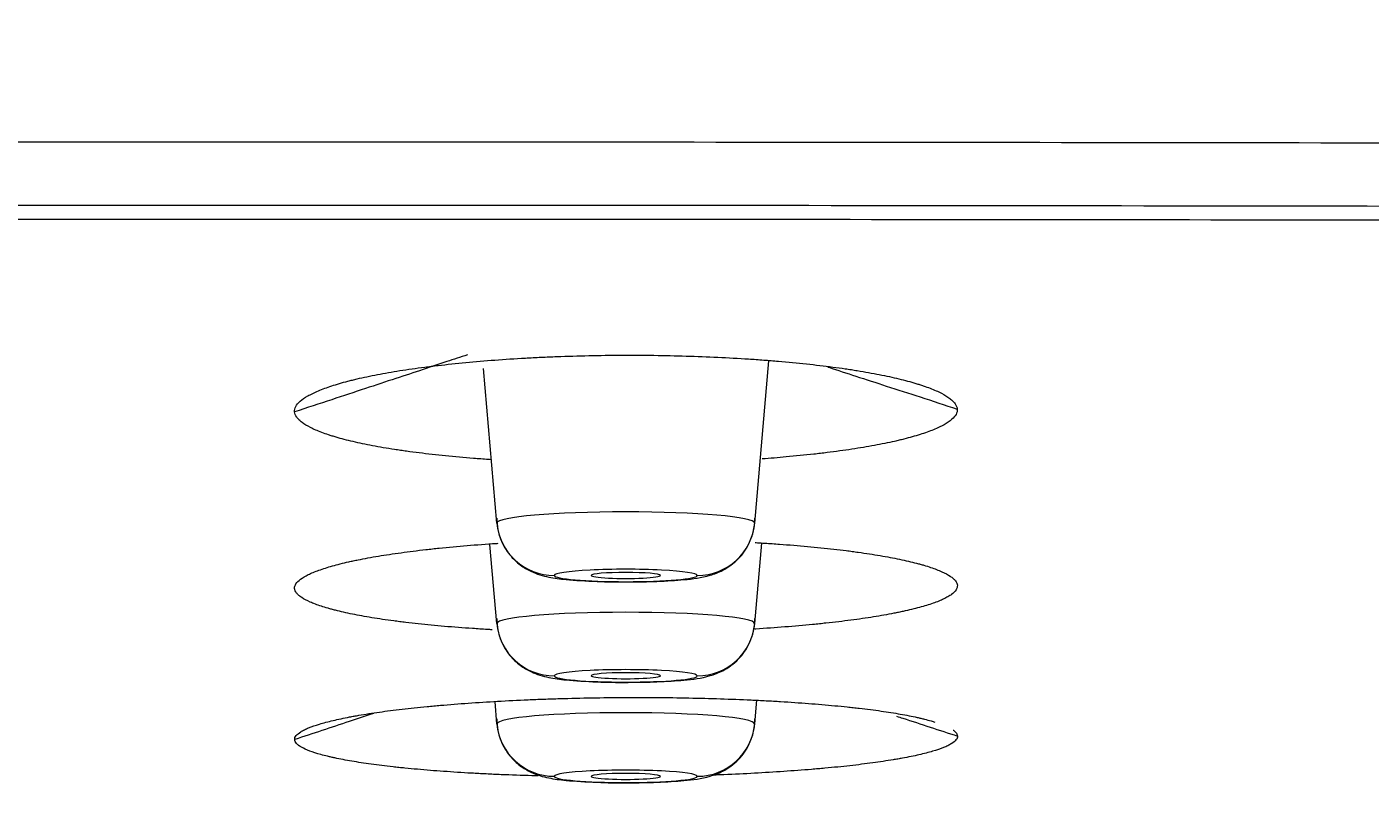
# Model space of a CAD drawing. Header units: millimetres. Extents: x 11618 to 13994, y -5897 to -2537.
# Drawn here: x 12330.93 to 12354.23, y -3601.3 to -3587.91 of the extents above; entities that cross this region are included whole.
import ezdxf

# ---------------------------------------------------------------- set-up
doc = ezdxf.new("R2010")
doc.units = ezdxf.units.MM
doc.layers.add('DIM', color=3, linetype='Continuous', lineweight=13)
doc.styles.get("Standard").update_dxf_attribs({"font": 'arial.ttf'})
doc.dimstyles.get("Standard").update_dxf_attribs({"dimtxt": 0.18, "dimasz": 0.18, "dimexe": 0.18, "dimexo": 0.0625, "dimgap": 0.09, "dimtad": 0, "dimtih": 1, "dimtoh": 1, "dimdec": 1, "dimdsep": 46, "dimtxsty": 'Standard', "dimcen": 0.09, "dimadec": 0, "dimazin": 0, "dimtfac": 1, "dimtdec": 1, "dimtofl": 0, "dimtmove": 0, "dimatfit": 3, "dimfxl": 1, "dimtolj": 1, "dimtzin": 0, "dimarcsym": 0})

# ---------------------------------------------------------------- blocks, each defined once
blk = doc.blocks.new('*D6')
at = {"layer": 'Defpoints', "color": 0, "transparency": 16777216}
for p in [(12196.532, -3594.216), (12466.198, -3594.304), (12466.198, -3664.582)]:
    blk.add_point(p, dxfattribs=at)
at = {"layer": 'DIM', "color": 0, "lineweight": -2, "transparency": 16777216}
for p, q in [((12196.532, -3594.279), (12196.532, -3664.762)), ((12466.198, -3594.366), (12466.198, -3664.762)), ((12214.532, -3664.582), (12448.198, -3664.582)), ((12466.198, -3664.582), (12494.714, -3664.582))]:
    blk.add_line(p, q, dxfattribs=at)
at = {"layer": 'DIM', "color": 0, "transparency": 16777216}
for points in [[(12214.532, -3661.582), (12214.532, -3667.582), (12196.532, -3664.582)], [(12448.198, -3661.582), (12448.198, -3667.582), (12466.198, -3664.582)]]:
    blk.add_solid(points, dxfattribs=at)
at = {"layer": 'DIM', "color": 0, "transparency": 16777216, "insert": (12519.722, -3664.582), "char_height": 18, "attachment_point": 5}
blk.add_mtext('\\A1;270', dxfattribs=at)
blk = doc.blocks.new('*D7')
at = {"layer": 'Defpoints', "color": 0, "transparency": 16777216}
for p in [(12331.318, -3489.71), (12736.437, -5533.88), (12816.946, -5533.88)]:
    blk.add_point(p, dxfattribs=at)
at = {"layer": 'DIM', "color": 0, "lineweight": -2, "transparency": 16777216}
for p, q in [((12331.381, -3489.71), (12817.126, -3489.71)), ((12816.946, -3507.71), (12816.946, -4494.996)), ((12816.946, -5515.88), (12816.946, -4528.595)), ((12736.499, -5533.88), (12817.126, -5533.88))]:
    blk.add_line(p, q, dxfattribs=at)
at = {"layer": 'DIM', "color": 0, "transparency": 16777216}
for points in [[(12813.946, -3507.71), (12819.946, -3507.71), (12816.946, -3489.71)], [(12813.946, -5515.88), (12819.946, -5515.88), (12816.946, -5533.88)]]:
    blk.add_solid(points, dxfattribs=at)
at = {"layer": 'DIM', "color": 3, "transparency": 16777216, "insert": (12816.946, -4511.795), "char_height": 18, "attachment_point": 5}
blk.add_mtext('\\A1;(2280)', dxfattribs=at)

msp = doc.modelspace()

# ---------------------------------------------------------------- linework, layer by layer
at = {"linetype": 'Continuous', "lineweight": 18}
for p, q in [((12343.555, -3596.522), (12343.802, -3593.707)), ((12339.082, -3596.522), (12338.847, -3593.839)), ((12339.082, -3598.265), (12338.962, -3596.894)), ((12343.555, -3598.265), (12343.677, -3596.87)), ((12339.082, -3600.008), (12339.049, -3599.627)), ((12343.555, -3600.008), (12343.591, -3599.597))]:
    msp.add_line(p, q, dxfattribs=at)
at = {"linetype": 'Continuous', "lineweight": 13}
for centre, major_axis, ratio, start_param, end_param in [((12341.318, -3596.522), (-2.236, 0), 0.087156, 3.141593, 6.283185), ((12340.078, -3596.435), (1, 0), 0.996195, 3.228859, 4.712389), ((12342.559, -3596.435), (-1, 0), 0.996195, 1.570796, 3.054326), ((12341.318, -3597.431), (1.24, 0), 0.087156, 0, 3.141593), ((12341.318, -3597.431), (1.24, 0), 0.087156, 3.141593, 6.283185), ((12341.318, -3598.265), (-2.236, 0), 0.087156, 3.141593, 6.283185), ((12340.078, -3598.178), (1, 0), 0.996195, 3.228859, 4.712389), ((12342.559, -3598.178), (-1, 0), 0.996195, 1.570796, 3.054326), ((12341.318, -3599.174), (1.24, 0), 0.087156, 0, 3.141593), ((12341.318, -3599.174), (1.24, 0), 0.087156, 3.141593, 6.283185), ((12341.318, -3600.008), (-2.236, 0), 0.087156, 3.141593, 6.283185), ((12340.078, -3599.921), (1, 0), 0.996195, 3.228859, 4.712389), ((12342.559, -3599.921), (-1, 0), 0.996195, 1.570796, 3.054326), ((12341.318, -3600.918), (1.24, 0), 0.087156, 0, 3.141593), ((12341.318, -3600.918), (1.24, 0), 0.087156, 3.141593, 6.283185)]:
    msp.add_ellipse(centre, major_axis=major_axis, ratio=ratio, start_param=start_param, end_param=end_param, dxfattribs=at)
at = {"linetype": 'Continuous', "lineweight": 18}
for centre, start_param, end_param in [((12341.318, -3597.431), 3.141593, 6.283185), ((12341.318, -3597.431), 0, 3.141593), ((12341.318, -3599.171), 3.141593, 6.283185), ((12341.318, -3599.171), 0, 3.141593), ((12341.318, -3600.918), 3.141593, 6.283185), ((12341.318, -3600.918), 0, 3.141593)]:
    msp.add_ellipse(centre, major_axis=(-0.6, 0), ratio=0.087156, start_param=start_param, end_param=end_param, dxfattribs=at)
at = {"linetype": 'Continuous', "lineweight": 13}
for points, knots in [([(12235.387, -3590.242), (12237.38, -3590.23), (12239.373, -3590.215), (12243.36, -3590.189), (12245.354, -3590.177), (12251.337, -3590.14), (12255.327, -3590.117), (12267.302, -3590.055), (12275.29, -3590.02), (12291.272, -3589.963), (12299.266, -3589.942), (12315.26, -3589.913), (12323.26, -3589.905), (12339.257, -3589.904), (12347.254, -3589.91), (12363.247, -3589.936), (12371.244, -3589.955), (12387.229, -3590.008), (12395.217, -3590.042), (12407.19, -3590.102), (12411.181, -3590.124), (12417.164, -3590.159), (12419.158, -3590.171), (12423.145, -3590.197), (12425.139, -3590.211), (12427.132, -3590.223)], [0, 0, 0, 0, 0.03125, 0.03125, 0.0625, 0.0625, 0.125, 0.125, 0.25, 0.25, 0.375, 0.375, 0.5, 0.5, 0.625, 0.625, 0.75, 0.75, 0.875, 0.875, 0.9375, 0.9375, 0.96875, 0.96875, 1, 1, 1, 1]), ([(12427.058, -3591.331), (12427.05, -3591.33), (12427.03, -3591.33), (12426.988, -3591.33), (12426.926, -3591.33), (12426.843, -3591.329), (12426.74, -3591.328), (12426.616, -3591.327), (12426.472, -3591.326), (12426.307, -3591.325), (12426.121, -3591.324), (12425.915, -3591.323), (12425.688, -3591.321), (12425.44, -3591.319), (12425.172, -3591.318), (12424.884, -3591.316), (12424.575, -3591.314), (12424.245, -3591.311), (12423.895, -3591.309), (12423.524, -3591.307), (12423.132, -3591.304), (12422.72, -3591.301), (12422.287, -3591.299), (12421.834, -3591.296), (12421.36, -3591.293), (12420.866, -3591.29), (12420.351, -3591.286), (12419.815, -3591.283), (12419.258, -3591.279), (12418.682, -3591.276), (12418.084, -3591.272), (12417.466, -3591.268), (12416.827, -3591.264), (12416.168, -3591.26), (12415.488, -3591.256), (12414.787, -3591.252), (12414.066, -3591.248), (12413.324, -3591.244), (12412.561, -3591.239), (12411.778, -3591.235), (12410.975, -3591.23), (12410.15, -3591.225), (12409.305, -3591.221), (12408.439, -3591.216), (12407.553, -3591.211), (12406.646, -3591.206), (12405.718, -3591.201), (12404.77, -3591.196), (12403.801, -3591.191), (12402.811, -3591.186), (12401.801, -3591.181), (12400.77, -3591.176), (12398.57, -3591.165), (12395.277, -3591.15), (12390.965, -3591.131), (12386.86, -3591.114), (12382.962, -3591.099), (12376.854, -3591.078), (12368.19, -3591.052), (12356.621, -3591.027), (12344.218, -3591.011), (12331.197, -3591.006), (12318.156, -3591.014), (12305.691, -3591.033), (12294.185, -3591.06), (12285.684, -3591.087), (12279.572, -3591.11), (12275.229, -3591.127), (12269.993, -3591.15), (12265.737, -3591.17), (12262.77, -3591.185), (12261.401, -3591.192), (12260.067, -3591.199), (12258.768, -3591.206), (12257.504, -3591.212), (12256.276, -3591.219), (12255.083, -3591.226), (12253.926, -3591.232), (12252.803, -3591.239), (12251.716, -3591.245), (12250.664, -3591.251), (12249.648, -3591.257), (12248.666, -3591.263), (12247.72, -3591.269), (12246.809, -3591.275), (12245.934, -3591.28), (12245.093, -3591.286), (12244.288, -3591.291), (12243.518, -3591.296), (12242.783, -3591.3), (12242.084, -3591.305), (12241.419, -3591.309), (12240.79, -3591.313), (12240.196, -3591.317), (12239.637, -3591.321), (12239.114, -3591.325), (12238.625, -3591.328), (12238.172, -3591.331), (12237.754, -3591.334), (12237.371, -3591.336), (12237.023, -3591.339), (12236.71, -3591.341), (12236.433, -3591.343), (12236.191, -3591.345), (12235.984, -3591.346), (12235.812, -3591.347), (12235.675, -3591.348), (12235.573, -3591.349), (12235.507, -3591.35), (12235.474, -3591.35), (12235.464, -3591.35)], [0, 0, 0, 0, 0.00011, 0.000328, 0.000653, 0.001086, 0.001627, 0.002275, 0.003031, 0.003894, 0.004865, 0.005944, 0.007131, 0.008425, 0.009827, 0.011336, 0.012953, 0.014678, 0.01651, 0.01845, 0.020497, 0.022652, 0.024915, 0.027286, 0.029764, 0.03235, 0.035043, 0.037844, 0.040753, 0.043769, 0.046893, 0.050125, 0.053464, 0.056911, 0.060465, 0.064127, 0.067897, 0.071775, 0.07576, 0.079853, 0.084053, 0.088361, 0.092777, 0.0973, 0.101931, 0.10667, 0.111516, 0.11647, 0.121531, 0.126701, 0.131977, 0.137362, 0.142854, 0.166443, 0.188951, 0.210378, 0.230724, 0.249989, 0.305985, 0.366316, 0.430982, 0.499982, 0.569953, 0.634944, 0.694953, 0.74998, 0.767983, 0.79065, 0.817983, 0.849981, 0.857318, 0.86447, 0.871439, 0.878224, 0.884825, 0.891243, 0.897476, 0.903525, 0.909391, 0.915072, 0.92057, 0.925883, 0.931013, 0.935959, 0.940721, 0.945299, 0.949693, 0.953903, 0.957929, 0.961772, 0.96543, 0.968905, 0.972196, 0.975302, 0.978225, 0.980964, 0.983519, 0.98589, 0.988078, 0.990081, 0.9919, 0.993536, 0.994988, 0.996256, 0.997339, 0.998239, 0.998955, 0.999487, 0.999836, 1, 1, 1, 1]), ([(12338.569, -3593.603), (12338.45, -3593.642), (12338.194, -3593.727), (12337.781, -3593.864), (12337.31, -3594.019), (12336.782, -3594.193), (12336.196, -3594.387), (12335.786, -3594.522), (12335.572, -3594.592)], [0, 0, 0, 0, 0.118713, 0.256608, 0.413684, 0.589941, 0.78538, 1, 1, 1, 1]), ([(12344.825, -3593.814), (12344.83, -3593.816), (12344.991, -3593.868), (12345.329, -3593.978), (12345.858, -3594.149), (12346.445, -3594.34), (12346.855, -3594.473), (12347.07, -3594.543)], [0, 0, 0, 0, 0.005912, 0.215966, 0.451666, 0.713011, 1, 1, 1, 1]), ([(12336.938, -3599.828), (12336.798, -3599.874), (12336.343, -3600.024), (12335.888, -3600.175), (12335.573, -3600.279)], [0, 0, 0, 0, 0.306434, 1, 1, 1, 1]), ([(12346.017, -3599.873), (12346.053, -3599.885), (12346.405, -3600), (12346.757, -3600.115), (12347.074, -3600.219)], [0, 0, 0, 0, 0.101137, 1, 1, 1, 1])]:
    msp.add_open_spline(points, degree=3, knots=knots, dxfattribs=at)
at = {"linetype": 'Continuous', "lineweight": 18}
for points, knots in [([(12235.569, -3591.553), (12235.574, -3591.553), (12235.588, -3591.553), (12235.612, -3591.553), (12235.642, -3591.552), (12235.679, -3591.552), (12235.722, -3591.552), (12235.771, -3591.551), (12235.828, -3591.551), (12235.89, -3591.551), (12235.959, -3591.55), (12236.035, -3591.55), (12236.117, -3591.549), (12236.206, -3591.548), (12236.301, -3591.548), (12236.403, -3591.547), (12236.511, -3591.546), (12236.626, -3591.545), (12236.747, -3591.545), (12236.875, -3591.544), (12237.009, -3591.543), (12237.15, -3591.542), (12237.298, -3591.541), (12237.452, -3591.54), (12237.612, -3591.54), (12237.779, -3591.539), (12237.953, -3591.538), (12238.132, -3591.536), (12238.319, -3591.535), (12238.512, -3591.534), (12238.711, -3591.533), (12238.917, -3591.532), (12239.13, -3591.53), (12239.349, -3591.529), (12239.574, -3591.528), (12239.806, -3591.526), (12240.045, -3591.525), (12240.29, -3591.524), (12240.542, -3591.522), (12240.8, -3591.521), (12241.064, -3591.519), (12241.335, -3591.517), (12241.613, -3591.516), (12241.897, -3591.514), (12242.188, -3591.512), (12242.485, -3591.511), (12242.789, -3591.509), (12243.099, -3591.507), (12243.416, -3591.505), (12243.739, -3591.504), (12244.069, -3591.502), (12244.405, -3591.5), (12244.748, -3591.498), (12245.097, -3591.496), (12245.453, -3591.494), (12245.815, -3591.492), (12246.184, -3591.49), (12246.559, -3591.488), (12246.941, -3591.485), (12247.33, -3591.483), (12247.724, -3591.481), (12248.126, -3591.479), (12248.534, -3591.477), (12248.948, -3591.474), (12249.369, -3591.472), (12249.797, -3591.47), (12250.231, -3591.467), (12250.672, -3591.465), (12251.119, -3591.463), (12251.572, -3591.46), (12252.032, -3591.458), (12252.499, -3591.455), (12252.972, -3591.453), (12253.452, -3591.451), (12253.938, -3591.448), (12254.431, -3591.446), (12254.93, -3591.443), (12255.436, -3591.44), (12255.949, -3591.438), (12256.468, -3591.435), (12256.993, -3591.433), (12257.525, -3591.43), (12258.063, -3591.427), (12258.608, -3591.425), (12259.16, -3591.422), (12259.718, -3591.419), (12260.283, -3591.417), (12260.854, -3591.414), (12261.431, -3591.411), (12262.016, -3591.409), (12262.606, -3591.406), (12263.204, -3591.403), (12263.808, -3591.401), (12264.418, -3591.398), (12265.035, -3591.395), (12265.658, -3591.392), (12266.288, -3591.39), (12266.925, -3591.387), (12267.568, -3591.384), (12268.217, -3591.381), (12268.873, -3591.379), (12269.536, -3591.376), (12270.205, -3591.373), (12270.881, -3591.37), (12271.563, -3591.368), (12272.252, -3591.365), (12272.947, -3591.362), (12273.649, -3591.359), (12274.358, -3591.357), (12275.073, -3591.354), (12275.794, -3591.351), (12276.522, -3591.349), (12277.257, -3591.346), (12277.998, -3591.343), (12278.746, -3591.341), (12279.5, -3591.338), (12280.261, -3591.335), (12281.028, -3591.333), (12281.802, -3591.33), (12282.583, -3591.328), (12286.519, -3591.315), (12293.499, -3591.295), (12303.41, -3591.272), (12312.988, -3591.257), (12322.233, -3591.248), (12332.078, -3591.244), (12342.768, -3591.247), (12354.544, -3591.259), (12366.714, -3591.281), (12378.245, -3591.311), (12388.812, -3591.347), (12397.072, -3591.379), (12403.989, -3591.41), (12409.272, -3591.436), (12413.509, -3591.458), (12416.662, -3591.475), (12419.219, -3591.489), (12421.225, -3591.501), (12422.658, -3591.509), (12423.517, -3591.514), (12424.242, -3591.518), (12424.8, -3591.522), (12425.157, -3591.524), (12425.415, -3591.525), (12425.574, -3591.526), (12425.668, -3591.527), (12425.731, -3591.527), (12425.796, -3591.528), (12425.86, -3591.528), (12425.923, -3591.529), (12425.985, -3591.529), (12426.047, -3591.529), (12426.109, -3591.53), (12426.17, -3591.53), (12426.23, -3591.53), (12426.289, -3591.53), (12426.348, -3591.531), (12426.407, -3591.531), (12426.464, -3591.531), (12426.521, -3591.532), (12426.578, -3591.532), (12426.633, -3591.532), (12426.689, -3591.532), (12426.743, -3591.533), (12426.797, -3591.533), (12426.85, -3591.533), (12426.903, -3591.533), (12426.938, -3591.533), (12426.955, -3591.533)], [0, 0, 0, 0, 0.00009, 0.000214, 0.000373, 0.000565, 0.000792, 0.001052, 0.001347, 0.001676, 0.002038, 0.002435, 0.002866, 0.003331, 0.003831, 0.004364, 0.004931, 0.005533, 0.006168, 0.006838, 0.007542, 0.008279, 0.009051, 0.009857, 0.010697, 0.011572, 0.01248, 0.013422, 0.014398, 0.015409, 0.016453, 0.017532, 0.018645, 0.019791, 0.020972, 0.022187, 0.023436, 0.024719, 0.026036, 0.027387, 0.028773, 0.030192, 0.031646, 0.033133, 0.034655, 0.03621, 0.0378, 0.039424, 0.041082, 0.042774, 0.0445, 0.04626, 0.048054, 0.049882, 0.051745, 0.053641, 0.055572, 0.057536, 0.059535, 0.061568, 0.063634, 0.065735, 0.06787, 0.070039, 0.072242, 0.074479, 0.076751, 0.079056, 0.081395, 0.083769, 0.086176, 0.088618, 0.091093, 0.093603, 0.096147, 0.098725, 0.101337, 0.103983, 0.106663, 0.109377, 0.112125, 0.114907, 0.117724, 0.120574, 0.123459, 0.126377, 0.12933, 0.132317, 0.135337, 0.138392, 0.141481, 0.144604, 0.147761, 0.150952, 0.154177, 0.157437, 0.16073, 0.164057, 0.167419, 0.170814, 0.174244, 0.177708, 0.181205, 0.184737, 0.188303, 0.191903, 0.195537, 0.199205, 0.202907, 0.206644, 0.210414, 0.214218, 0.218057, 0.221929, 0.225836, 0.229776, 0.233751, 0.23776, 0.241803, 0.24588, 0.249991, 0.303491, 0.355239, 0.405237, 0.453486, 0.499984, 0.559382, 0.620846, 0.684379, 0.749981, 0.801489, 0.849982, 0.879494, 0.909989, 0.932861, 0.945993, 0.959494, 0.972996, 0.977496, 0.981997, 0.986498, 0.988888, 0.990758, 0.992108, 0.992938, 0.993249, 0.99359, 0.993928, 0.994262, 0.994594, 0.994922, 0.995247, 0.995568, 0.995886, 0.996201, 0.996513, 0.996822, 0.997127, 0.997429, 0.997728, 0.998023, 0.998315, 0.998604, 0.99889, 0.999172, 0.999451, 0.999727, 1, 1, 1, 1]), ([(12335.572, -3594.592), (12335.569, -3594.561), (12335.576, -3594.53), (12335.609, -3594.468), (12335.661, -3594.407), (12335.748, -3594.346), (12335.827, -3594.301), (12335.856, -3594.286), (12335.917, -3594.256), (12335.95, -3594.241), (12336.054, -3594.197), (12336.131, -3594.169), (12336.302, -3594.113), (12336.396, -3594.086), (12336.523, -3594.052), (12336.549, -3594.046), (12336.602, -3594.033), (12336.629, -3594.026), (12336.712, -3594.006), (12336.769, -3593.994), (12336.944, -3593.956), (12337.068, -3593.932), (12337.329, -3593.887), (12337.466, -3593.865), (12337.681, -3593.834), (12337.755, -3593.824), (12337.867, -3593.81), (12337.905, -3593.805), (12337.982, -3593.795), (12338.021, -3593.791), (12338.217, -3593.768), (12338.377, -3593.751), (12338.707, -3593.719), (12338.875, -3593.705), (12339.22, -3593.679), (12339.396, -3593.668), (12339.621, -3593.655), (12339.666, -3593.653), (12339.757, -3593.648), (12339.803, -3593.646), (12339.94, -3593.639), (12340.032, -3593.635), (12340.308, -3593.625), (12340.493, -3593.619), (12340.865, -3593.611), (12341.052, -3593.609), (12341.334, -3593.607), (12341.429, -3593.607), (12341.571, -3593.608), (12341.618, -3593.608), (12341.713, -3593.609), (12341.76, -3593.61), (12341.996, -3593.613), (12342.183, -3593.617), (12342.552, -3593.628), (12342.735, -3593.635), (12343.095, -3593.652), (12343.274, -3593.662), (12343.494, -3593.676), (12343.537, -3593.679), (12343.625, -3593.686), (12343.755, -3593.695), (12343.882, -3593.705), (12344.133, -3593.727), (12344.295, -3593.742), (12344.61, -3593.776), (12344.762, -3593.794), (12344.983, -3593.823), (12345.055, -3593.833), (12345.162, -3593.849), (12345.197, -3593.854), (12345.267, -3593.865), (12345.301, -3593.87), (12345.47, -3593.897), (12345.597, -3593.92), (12345.837, -3593.968), (12346.063, -3594.017), (12346.259, -3594.07), (12346.373, -3594.105), (12346.396, -3594.112), (12346.439, -3594.126), (12346.502, -3594.146), (12346.561, -3594.168), (12346.672, -3594.21), (12346.738, -3594.239), (12346.852, -3594.298), (12346.9, -3594.328), (12346.96, -3594.373), (12346.978, -3594.388), (12347.009, -3594.419), (12347.022, -3594.434), (12347.055, -3594.481), (12347.067, -3594.512), (12347.07, -3594.543)], [0, 0, 0, 0, 0.03125, 0.03125, 0.0625, 0.09375, 0.09375, 0.109375, 0.109375, 0.125, 0.125, 0.15625, 0.15625, 0.1875, 0.1875, 0.195313, 0.195313, 0.203125, 0.203125, 0.21875, 0.21875, 0.25, 0.25, 0.28125, 0.28125, 0.296875, 0.296875, 0.304688, 0.304688, 0.3125, 0.3125, 0.34375, 0.34375, 0.375, 0.375, 0.40625, 0.40625, 0.414063, 0.414063, 0.421875, 0.421875, 0.4375, 0.4375, 0.46875, 0.46875, 0.5, 0.5, 0.515625, 0.515625, 0.523438, 0.523438, 0.53125, 0.53125, 0.5625, 0.5625, 0.59375, 0.59375, 0.625, 0.625, 0.632813, 0.632813, 0.640625, 0.65625, 0.65625, 0.6875, 0.6875, 0.71875, 0.71875, 0.734375, 0.734375, 0.742188, 0.742188, 0.75, 0.75, 0.78125, 0.78125, 0.8125, 0.84375, 0.84375, 0.851563, 0.851563, 0.859375, 0.875, 0.875, 0.90625, 0.90625, 0.9375, 0.9375, 0.953125, 0.953125, 0.96875, 0.96875, 1, 1, 1, 1]), ([(12338.977, -3595.422), (12338.962, -3595.421), (12338.861, -3595.414), (12338.761, -3595.407), (12338.51, -3595.386), (12338.348, -3595.372), (12338.033, -3595.34), (12337.881, -3595.323), (12337.66, -3595.295), (12337.587, -3595.286), (12337.48, -3595.271), (12337.445, -3595.266), (12337.375, -3595.256), (12337.341, -3595.251), (12337.172, -3595.225), (12337.045, -3595.203), (12336.804, -3595.157), (12336.691, -3595.133), (12336.48, -3595.084), (12336.381, -3595.058), (12336.268, -3595.025), (12336.245, -3595.018), (12336.202, -3595.005), (12336.138, -3594.984), (12336.079, -3594.964), (12335.968, -3594.922), (12335.903, -3594.893), (12335.789, -3594.836), (12335.74, -3594.806), (12335.681, -3594.761), (12335.663, -3594.746), (12335.632, -3594.716), (12335.619, -3594.7), (12335.586, -3594.654), (12335.574, -3594.623), (12335.572, -3594.592)], [0, 0, 0, 0, 0.007551, 0.050701, 0.050701, 0.137001, 0.137001, 0.223301, 0.223301, 0.266451, 0.266451, 0.288026, 0.288026, 0.309601, 0.309601, 0.395901, 0.395901, 0.482201, 0.482201, 0.568501, 0.568501, 0.590076, 0.590076, 0.61165, 0.6548, 0.6548, 0.7411, 0.7411, 0.8274, 0.8274, 0.87055, 0.87055, 0.9137, 0.9137, 1, 1, 1, 1]), ([(12347.07, -3594.543), (12347.072, -3594.574), (12347.065, -3594.604), (12347.032, -3594.666), (12347.007, -3594.696), (12346.937, -3594.756), (12346.894, -3594.786), (12346.814, -3594.83), (12346.785, -3594.845), (12346.724, -3594.874), (12346.691, -3594.888), (12346.587, -3594.931), (12346.51, -3594.959), (12346.338, -3595.013), (12346.245, -3595.039), (12346.117, -3595.071), (12346.091, -3595.078), (12346.038, -3595.09), (12346.011, -3595.097), (12345.928, -3595.116), (12345.871, -3595.128), (12345.695, -3595.164), (12345.572, -3595.187), (12345.311, -3595.23), (12345.174, -3595.251), (12344.959, -3595.281), (12344.885, -3595.29), (12344.773, -3595.304), (12344.735, -3595.309), (12344.658, -3595.318), (12344.619, -3595.322), (12344.423, -3595.344), (12344.263, -3595.36), (12343.963, -3595.387), (12343.825, -3595.399), (12343.685, -3595.409)], [0, 0, 0, 0, 0.084588, 0.084588, 0.169176, 0.169176, 0.253764, 0.253764, 0.296058, 0.296058, 0.338352, 0.338352, 0.42294, 0.42294, 0.507528, 0.507528, 0.528675, 0.528675, 0.549822, 0.549822, 0.592116, 0.592116, 0.676704, 0.676704, 0.761293, 0.761293, 0.803587, 0.803587, 0.824734, 0.824734, 0.845881, 0.845881, 0.930469, 0.930469, 1, 1, 1, 1]), ([(12339.078, -3596.435), (12339.08, -3596.573), (12339.124, -3596.797), (12339.288, -3597.072), (12339.475, -3597.25), (12339.663, -3597.361), (12339.836, -3597.425), (12340.032, -3597.472), (12340.312, -3597.509), (12340.769, -3597.536), (12341.171, -3597.546), (12341.348, -3597.543), (12341.357, -3597.543)], [0, 0, 0, 0, 0.122527, 0.215408, 0.294634, 0.364592, 0.427727, 0.496738, 0.634659, 0.831916, 0.991471, 1, 1, 1, 1]), ([(12341.357, -3597.543), (12341.535, -3597.542), (12341.88, -3597.537), (12342.384, -3597.502), (12342.674, -3597.47), (12343.021, -3597.346), (12343.283, -3597.157), (12343.483, -3596.868), (12343.552, -3596.612), (12343.559, -3596.464), (12343.559, -3596.435)], [0, 0, 0, 0, 0.162675, 0.337768, 0.550867, 0.638384, 0.752048, 0.857541, 0.972916, 1, 1, 1, 1]), ([(12335.572, -3597.657), (12335.57, -3597.63), (12335.578, -3597.603), (12335.613, -3597.549), (12335.639, -3597.523), (12335.71, -3597.47), (12335.755, -3597.443), (12335.862, -3597.391), (12335.924, -3597.365), (12336.064, -3597.315), (12336.142, -3597.29), (12336.315, -3597.241), (12336.409, -3597.217), (12336.538, -3597.188), (12336.564, -3597.183), (12336.617, -3597.171), (12336.645, -3597.166), (12336.728, -3597.149), (12336.785, -3597.137), (12336.961, -3597.105), (12337.086, -3597.084), (12337.348, -3597.045), (12337.485, -3597.026), (12337.701, -3596.999), (12337.775, -3596.99), (12337.888, -3596.977), (12337.926, -3596.973), (12338.003, -3596.965), (12338.042, -3596.961), (12338.239, -3596.941), (12338.4, -3596.926), (12338.729, -3596.899), (12338.898, -3596.886), (12339.082, -3596.874), (12339.093, -3596.873), (12339.104, -3596.873)], [0, 0, 0, 0, 0.082891, 0.082891, 0.165782, 0.165782, 0.248674, 0.248674, 0.331565, 0.331565, 0.414456, 0.414456, 0.497347, 0.497347, 0.51807, 0.51807, 0.538793, 0.538793, 0.580239, 0.580239, 0.66313, 0.66313, 0.746021, 0.746021, 0.787467, 0.787467, 0.80819, 0.80819, 0.828912, 0.828912, 0.911804, 0.911804, 0.994695, 0.994695, 1, 1, 1, 1]), ([(12343.564, -3596.86), (12343.577, -3596.861), (12343.589, -3596.862), (12343.645, -3596.865), (12343.775, -3596.873), (12343.902, -3596.882), (12344.152, -3596.9), (12344.314, -3596.913), (12344.628, -3596.942), (12344.78, -3596.958), (12345, -3596.982), (12345.073, -3596.991), (12345.179, -3597.004), (12345.214, -3597.009), (12345.283, -3597.018), (12345.317, -3597.023), (12345.486, -3597.046), (12345.613, -3597.066), (12345.852, -3597.107), (12346.076, -3597.149), (12346.272, -3597.195), (12346.385, -3597.225), (12346.407, -3597.23), (12346.45, -3597.242), (12346.513, -3597.26), (12346.571, -3597.279), (12346.681, -3597.315), (12346.746, -3597.34), (12346.859, -3597.391), (12346.907, -3597.417), (12346.956, -3597.449), (12346.966, -3597.456), (12346.983, -3597.469), (12346.991, -3597.476), (12347.014, -3597.496), (12347.027, -3597.509), (12347.058, -3597.549), (12347.07, -3597.576), (12347.072, -3597.602)], [0, 0, 0, 0, 0.00609, 0.00609, 0.027237, 0.069531, 0.069531, 0.154119, 0.154119, 0.238707, 0.238707, 0.281001, 0.281001, 0.302148, 0.302148, 0.323296, 0.323296, 0.407884, 0.407884, 0.492472, 0.57706, 0.57706, 0.598207, 0.598207, 0.619354, 0.661648, 0.661648, 0.746236, 0.746236, 0.830824, 0.830824, 0.851971, 0.851971, 0.873118, 0.873118, 0.915412, 0.915412, 1, 1, 1, 1]), ([(12339.001, -3598.374), (12338.972, -3598.372), (12338.857, -3598.365), (12338.743, -3598.358), (12338.493, -3598.341), (12338.331, -3598.329), (12338.017, -3598.301), (12337.865, -3598.287), (12337.645, -3598.263), (12337.572, -3598.255), (12337.466, -3598.242), (12337.431, -3598.238), (12337.362, -3598.229), (12337.327, -3598.225), (12337.159, -3598.202), (12337.032, -3598.184), (12336.793, -3598.144), (12336.68, -3598.124), (12336.47, -3598.081), (12336.372, -3598.059), (12336.259, -3598.03), (12336.236, -3598.025), (12336.193, -3598.013), (12336.13, -3597.995), (12336.072, -3597.978), (12335.962, -3597.942), (12335.897, -3597.917), (12335.784, -3597.867), (12335.736, -3597.842), (12335.687, -3597.809), (12335.678, -3597.803), (12335.66, -3597.79), (12335.652, -3597.783), (12335.629, -3597.764), (12335.617, -3597.75), (12335.585, -3597.71), (12335.574, -3597.684), (12335.572, -3597.657)], [0, 0, 0, 0, 0.014567, 0.057412, 0.057412, 0.143102, 0.143102, 0.228792, 0.228792, 0.271637, 0.271637, 0.293059, 0.293059, 0.314482, 0.314482, 0.400171, 0.400171, 0.485861, 0.485861, 0.571551, 0.571551, 0.592973, 0.592973, 0.614396, 0.657241, 0.657241, 0.742931, 0.742931, 0.82862, 0.82862, 0.850043, 0.850043, 0.871465, 0.871465, 0.91431, 0.91431, 1, 1, 1, 1]), ([(12347.072, -3597.602), (12347.073, -3597.629), (12347.066, -3597.656), (12347.031, -3597.709), (12347.005, -3597.735), (12346.952, -3597.774), (12346.932, -3597.787), (12346.898, -3597.807), (12346.886, -3597.813), (12346.862, -3597.826), (12346.849, -3597.832), (12346.782, -3597.864), (12346.72, -3597.89), (12346.579, -3597.939), (12346.501, -3597.963), (12346.328, -3598.01), (12346.233, -3598.033), (12346.105, -3598.061), (12346.078, -3598.066), (12346.025, -3598.077), (12345.997, -3598.083), (12345.914, -3598.099), (12345.857, -3598.11), (12345.681, -3598.141), (12345.556, -3598.161), (12345.295, -3598.199), (12345.157, -3598.217), (12344.941, -3598.243), (12344.867, -3598.251), (12344.754, -3598.263), (12344.716, -3598.267), (12344.639, -3598.275), (12344.6, -3598.279), (12344.404, -3598.298), (12344.243, -3598.312), (12343.913, -3598.338), (12343.745, -3598.35), (12343.568, -3598.361), (12343.563, -3598.361), (12343.559, -3598.362)], [0, 0, 0, 0, 0.083153, 0.083153, 0.166306, 0.166306, 0.207883, 0.207883, 0.228671, 0.228671, 0.24946, 0.24946, 0.332613, 0.332613, 0.415766, 0.415766, 0.498919, 0.498919, 0.519707, 0.519707, 0.540496, 0.540496, 0.582072, 0.582072, 0.665225, 0.665225, 0.748379, 0.748379, 0.789955, 0.789955, 0.810743, 0.810743, 0.831532, 0.831532, 0.914685, 0.914685, 0.997838, 0.997838, 1, 1, 1, 1]), ([(12339.078, -3598.178), (12339.08, -3598.316), (12339.124, -3598.54), (12339.288, -3598.815), (12339.475, -3598.993), (12339.663, -3599.104), (12339.836, -3599.168), (12340.032, -3599.215), (12340.312, -3599.252), (12340.769, -3599.279), (12341.171, -3599.289), (12341.348, -3599.286), (12341.357, -3599.286)], [0, 0, 0, 0, 0.122527, 0.215408, 0.294634, 0.364592, 0.427727, 0.496738, 0.634659, 0.831916, 0.991471, 1, 1, 1, 1]), ([(12341.357, -3599.286), (12341.535, -3599.286), (12341.88, -3599.28), (12342.384, -3599.245), (12342.674, -3599.213), (12343.021, -3599.089), (12343.283, -3598.9), (12343.483, -3598.611), (12343.552, -3598.355), (12343.559, -3598.207), (12343.559, -3598.178)], [0, 0, 0, 0, 0.162675, 0.337768, 0.550867, 0.638384, 0.752048, 0.857541, 0.972916, 1, 1, 1, 1]), ([(12335.573, -3600.279), (12335.572, -3600.256), (12335.58, -3600.233), (12335.616, -3600.188), (12335.643, -3600.166), (12335.698, -3600.132), (12335.718, -3600.121), (12335.763, -3600.098), (12335.788, -3600.087), (12335.87, -3600.054), (12335.933, -3600.032), (12336.074, -3599.989), (12336.153, -3599.968), (12336.327, -3599.927), (12336.422, -3599.907), (12336.552, -3599.882), (12336.578, -3599.877), (12336.632, -3599.867), (12336.659, -3599.862), (12336.743, -3599.848), (12336.8, -3599.839), (12336.978, -3599.811), (12337.103, -3599.793), (12337.366, -3599.759), (12337.504, -3599.743), (12337.721, -3599.72), (12337.795, -3599.713), (12337.908, -3599.702), (12337.946, -3599.698), (12338.024, -3599.691), (12338.063, -3599.688), (12338.26, -3599.671), (12338.421, -3599.658), (12338.751, -3599.635), (12338.92, -3599.624), (12339.266, -3599.604), (12339.443, -3599.596), (12339.668, -3599.586), (12339.714, -3599.584), (12339.805, -3599.58), (12339.851, -3599.579), (12339.988, -3599.574), (12340.08, -3599.571), (12340.356, -3599.562), (12340.541, -3599.558), (12340.913, -3599.551), (12341.1, -3599.549), (12341.382, -3599.548), (12341.476, -3599.547), (12341.618, -3599.548), (12341.665, -3599.548), (12341.76, -3599.548), (12341.807, -3599.548), (12342.043, -3599.55), (12342.229, -3599.553), (12342.597, -3599.56), (12342.779, -3599.565), (12343.139, -3599.577), (12343.316, -3599.584), (12343.536, -3599.594), (12343.579, -3599.596), (12343.666, -3599.6), (12343.796, -3599.607), (12343.922, -3599.614), (12344.172, -3599.629), (12344.333, -3599.64), (12344.647, -3599.664), (12344.798, -3599.677), (12345.018, -3599.698), (12345.09, -3599.705), (12345.196, -3599.716), (12345.231, -3599.72), (12345.3, -3599.727), (12345.334, -3599.731), (12345.502, -3599.751), (12345.628, -3599.767), (12345.866, -3599.801), (12346.089, -3599.837), (12346.284, -3599.875), (12346.396, -3599.9), (12346.418, -3599.905), (12346.461, -3599.915), (12346.524, -3599.93), (12346.581, -3599.946), (12346.64, -3599.962), (12346.661, -3599.968), (12346.681, -3599.975)], [0, 0, 0, 0, 0.035337, 0.035337, 0.070674, 0.070674, 0.088342, 0.088342, 0.106011, 0.106011, 0.141348, 0.141348, 0.176685, 0.176685, 0.212022, 0.212022, 0.220856, 0.220856, 0.22969, 0.22969, 0.247359, 0.247359, 0.282695, 0.282695, 0.318032, 0.318032, 0.335701, 0.335701, 0.344535, 0.344535, 0.353369, 0.353369, 0.388706, 0.388706, 0.424043, 0.424043, 0.45938, 0.45938, 0.468214, 0.468214, 0.477049, 0.477049, 0.494717, 0.494717, 0.530054, 0.530054, 0.565391, 0.565391, 0.583059, 0.583059, 0.591894, 0.591894, 0.600728, 0.600728, 0.636065, 0.636065, 0.671402, 0.671402, 0.706739, 0.706739, 0.715573, 0.715573, 0.724407, 0.742076, 0.742076, 0.777413, 0.777413, 0.81275, 0.81275, 0.830418, 0.830418, 0.839252, 0.839252, 0.848086, 0.848086, 0.883423, 0.883423, 0.91876, 0.954097, 0.954097, 0.962932, 0.962932, 0.971766, 0.989434, 0.989434, 1, 1, 1, 1]), ([(12339.078, -3599.921), (12339.08, -3600.059), (12339.124, -3600.283), (12339.288, -3600.559), (12339.475, -3600.736), (12339.663, -3600.847), (12339.836, -3600.912), (12340.032, -3600.958), (12340.312, -3600.995), (12340.769, -3601.022), (12341.171, -3601.033), (12341.348, -3601.029), (12341.357, -3601.029)], [0, 0, 0, 0, 0.122527, 0.215408, 0.294634, 0.364592, 0.427727, 0.496738, 0.634659, 0.831916, 0.991471, 1, 1, 1, 1]), ([(12341.357, -3601.029), (12341.535, -3601.029), (12341.88, -3601.023), (12342.384, -3600.988), (12342.674, -3600.957), (12343.021, -3600.832), (12343.283, -3600.644), (12343.483, -3600.354), (12343.552, -3600.098), (12343.559, -3599.95), (12343.559, -3599.921)], [0, 0, 0, 0, 0.162675, 0.337768, 0.550867, 0.638384, 0.752048, 0.857541, 0.972916, 1, 1, 1, 1]), ([(12347.074, -3600.219), (12347.075, -3600.241), (12347.066, -3600.264), (12347.03, -3600.309), (12347.003, -3600.331), (12346.949, -3600.364), (12346.928, -3600.375), (12346.894, -3600.392), (12346.882, -3600.397), (12346.857, -3600.408), (12346.844, -3600.413), (12346.776, -3600.441), (12346.713, -3600.462), (12346.571, -3600.504), (12346.492, -3600.524), (12346.318, -3600.564), (12346.222, -3600.584), (12346.093, -3600.607), (12346.066, -3600.612), (12346.013, -3600.622), (12345.985, -3600.626), (12345.901, -3600.64), (12345.844, -3600.649), (12345.666, -3600.676), (12345.542, -3600.693), (12345.279, -3600.725), (12345.14, -3600.741), (12344.923, -3600.763), (12344.849, -3600.77), (12344.736, -3600.78), (12344.698, -3600.784), (12344.62, -3600.79), (12344.581, -3600.794), (12344.385, -3600.81), (12344.224, -3600.822), (12343.893, -3600.845), (12343.725, -3600.855), (12343.379, -3600.874), (12343.202, -3600.882), (12342.977, -3600.891), (12342.931, -3600.893), (12342.868, -3600.895), (12342.85, -3600.896), (12342.832, -3600.897)], [0, 0, 0, 0, 0.074912, 0.074912, 0.149824, 0.149824, 0.18728, 0.18728, 0.206008, 0.206008, 0.224736, 0.224736, 0.299648, 0.299648, 0.37456, 0.37456, 0.449472, 0.449472, 0.4682, 0.4682, 0.486928, 0.486928, 0.524384, 0.524384, 0.599296, 0.599296, 0.674208, 0.674208, 0.711664, 0.711664, 0.730392, 0.730392, 0.74912, 0.74912, 0.824032, 0.824032, 0.898944, 0.898944, 0.973856, 0.973856, 0.992584, 0.992584, 1, 1, 1, 1]), ([(12347, -3600.114), (12347.001, -3600.115), (12347.003, -3600.116), (12347.019, -3600.129), (12347.031, -3600.14), (12347.062, -3600.173), (12347.072, -3600.196), (12347.074, -3600.219)], [0, 0, 0, 0, 0.027551, 0.027551, 0.3517, 0.3517, 1, 1, 1, 1]), ([(12339.8, -3600.911), (12339.763, -3600.91), (12339.726, -3600.909), (12339.509, -3600.902), (12339.331, -3600.896), (12339.112, -3600.887), (12339.068, -3600.885), (12338.981, -3600.881), (12338.852, -3600.874), (12338.725, -3600.868), (12338.476, -3600.854), (12338.314, -3600.843), (12338.001, -3600.821), (12337.85, -3600.809), (12337.63, -3600.789), (12337.558, -3600.782), (12337.451, -3600.772), (12337.416, -3600.768), (12337.347, -3600.761), (12337.177, -3600.742), (12337.019, -3600.723), (12336.781, -3600.69), (12336.669, -3600.673), (12336.46, -3600.637), (12336.362, -3600.618), (12336.249, -3600.594), (12336.227, -3600.589), (12336.185, -3600.579), (12336.122, -3600.565), (12336.064, -3600.55), (12335.955, -3600.519), (12335.891, -3600.499), (12335.779, -3600.457), (12335.732, -3600.435), (12335.683, -3600.408), (12335.674, -3600.403), (12335.657, -3600.391), (12335.649, -3600.386), (12335.627, -3600.369), (12335.615, -3600.358), (12335.584, -3600.324), (12335.574, -3600.302), (12335.573, -3600.279)], [0, 0, 0, 0, 0.015673, 0.015673, 0.091391, 0.091391, 0.11032, 0.11032, 0.12925, 0.167108, 0.167108, 0.242826, 0.242826, 0.318543, 0.318543, 0.356402, 0.356402, 0.375331, 0.375331, 0.394261, 0.469978, 0.469978, 0.545695, 0.545695, 0.621413, 0.621413, 0.640342, 0.640342, 0.659272, 0.69713, 0.69713, 0.772848, 0.772848, 0.848565, 0.848565, 0.867495, 0.867495, 0.886424, 0.886424, 0.924283, 0.924283, 1, 1, 1, 1])]:
    msp.add_open_spline(points, degree=3, knots=knots, dxfattribs=at)

# ---------------------------------------------------------------- dimensions: what is measured, and where the dimension line sits
at = {"layer": 'DIM', "color": 3}
dim = msp.add_linear_dim(base=(12816.946, -5533.88), p1=(12331.318, -3489.71), p2=(12736.437, -5533.88), angle=90, text='(2280)', dimstyle='Standard', override={"dimtxt": 18, "dimasz": 18, "dimgap": 5, "dimclrt": 3}, dxfattribs=at)
dim.commit()
dim.dimension.update_dxf_attribs({"geometry": '*D7', "text_midpoint": (12816.946, -4511.795)})
dim = msp.add_linear_dim(base=(12466.198, -3664.582), p1=(12196.532, -3594.216), p2=(12466.198, -3594.304), text='270', dimstyle='Standard', override={"dimtxt": 18, "dimasz": 18, "dimgap": 5}, dxfattribs=at)
dim.commit()
dim.dimension.update_dxf_attribs({"geometry": '*D6', "text_midpoint": (12519.722, -3664.582), "dimtype": 160})

doc.saveas('drawing.dxf')
